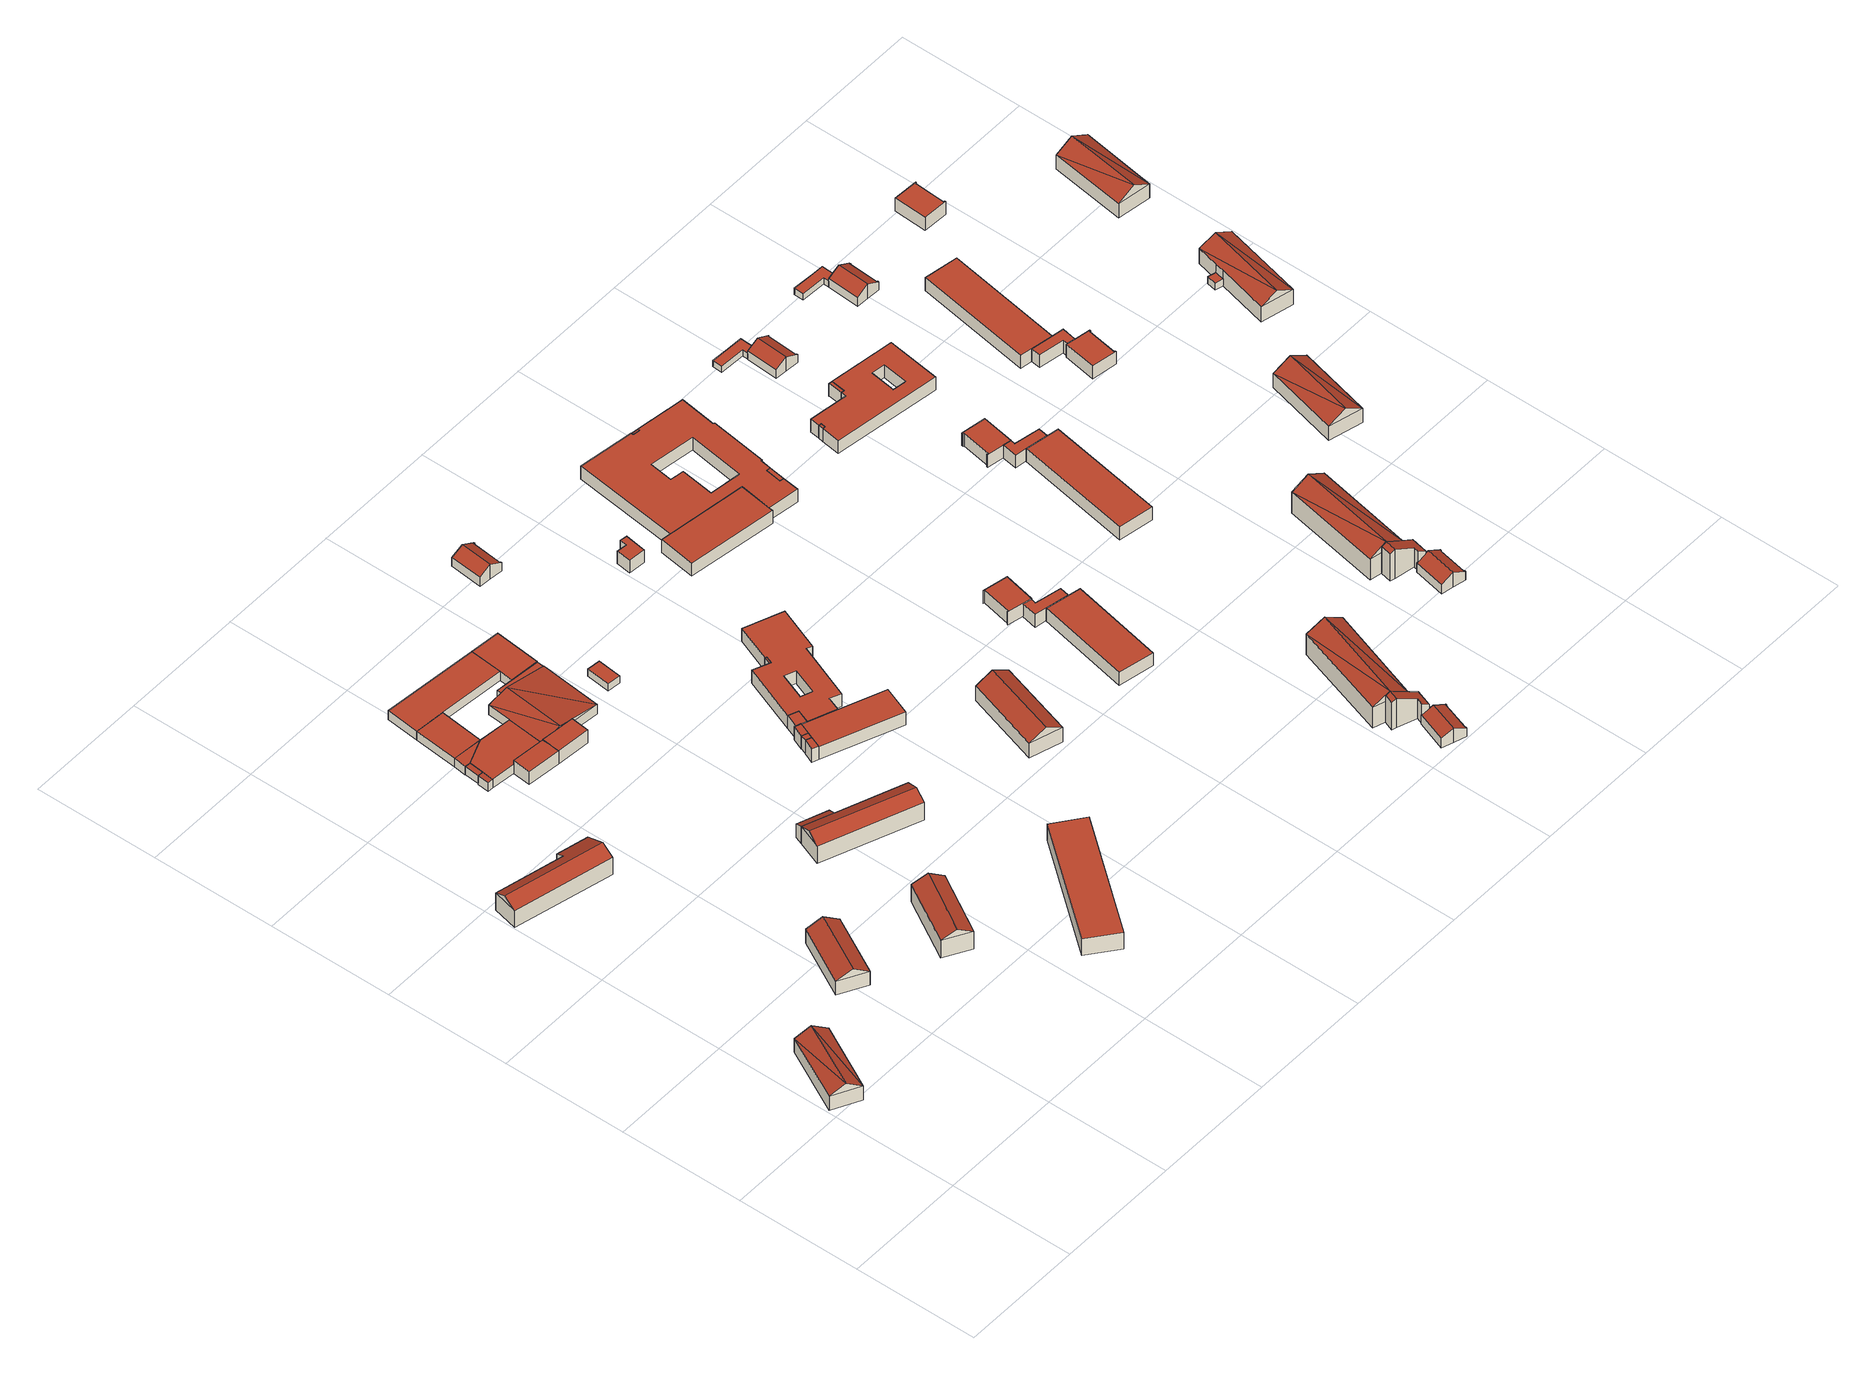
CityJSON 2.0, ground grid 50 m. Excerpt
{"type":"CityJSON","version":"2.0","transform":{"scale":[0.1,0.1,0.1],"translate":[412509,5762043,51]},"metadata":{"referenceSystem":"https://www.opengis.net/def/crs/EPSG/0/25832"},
"CityObjects":{
"building1":{"type":"Building","attributes":{"Gemeindeschluessel":"05515000","Geometrietyp2DReferenz":"3000","function":"31001_3073","roofType":"3100","measuredHeight":10.12},"geometry":[{"type":"Solid","lod":"2","boundaries":[[[[0,1,2,3]],[[4,5,1,0]],[[6,7,5,4]],[[3,2,7,6]],[[0,8,4]],[[6,9,3]],[[9,8,0]],[[0,3,9]],[[6,4,8]],[[8,9,6]],[[1,5,7,2]]]],"semantics":{"surfaces":[{"type":"WallSurface"},{"type":"RoofSurface"},{"type":"GroundSurface"}],"values":[[0,0,0,0,0,0,1,1,1,1,2]]}}]},
"building2":{"type":"Building","attributes":{"Gemeindeschluessel":"05515000","Geometrietyp2DReferenz":"3000","function":"31001_3073","roofType":"5000","measuredHeight":10.54},"geometry":[{"type":"Solid","lod":"2","boundaries":[[[[10,11,12,13]],[[14,15,11,10]],[[16,17,15,14]],[[18,19,17,16]],[[20,21,19,18]],[[13,12,21,20]],[[22,23,10,13]],[[20,18,16,14,23,22]],[[10,23,14]],[[20,22,13]],[[11,15,17,19,21,12]]]],"semantics":{"surfaces":[{"type":"WallSurface"},{"type":"RoofSurface"},{"type":"GroundSurface"}],"values":[[0,0,0,0,0,0,1,1,0,0,2]]}}]},
"building3":{"type":"Building","attributes":{"Gemeindeschluessel":"05515000","Geometrietyp2DReferenz":"3000","function":"31001_3073","roofType":"3100","measuredHeight":10.02},"geometry":[{"type":"Solid","lod":"2","boundaries":[[[[24,25,26,27]],[[28,29,25,24]],[[30,31,29,28]],[[27,26,31,30]],[[24,32,28]],[[30,33,27]],[[27,33,32,24]],[[28,32,33,30]],[[25,29,31,26]]]],"semantics":{"surfaces":[{"type":"WallSurface"},{"type":"RoofSurface"},{"type":"GroundSurface"}],"values":[[0,0,0,0,0,0,1,1,2]]}}]},
"building4":{"type":"Building","attributes":{"Gemeindeschluessel":"05515000","Geometrietyp2DReferenz":"3000","function":"31001_3073","roofType":"3100","measuredHeight":11.27},"geometry":[{"type":"Solid","lod":"2","boundaries":[[[[34,35,36,37]],[[38,39,35,34]],[[40,41,39,38]],[[37,36,41,40]],[[34,42,38]],[[40,43,37]],[[37,43,42,34]],[[38,42,43,40]],[[35,39,41,36]]]],"semantics":{"surfaces":[{"type":"WallSurface"},{"type":"RoofSurface"},{"type":"GroundSurface"}],"values":[[0,0,0,0,0,0,1,1,2]]}}]},
"building5":{"type":"Building","attributes":{"Gemeindeschluessel":"05515000","Geometrietyp2DReferenz":"3000","function":"51009_1610","roofType":"2100","measuredHeight":3.78},"geometry":[{"type":"Solid","lod":"2","boundaries":[[[[44,45,46,47]],[[48,49,45,44]],[[50,51,49,48]],[[47,46,51,50]],[[48,44,47,50]],[[45,49,51,46]]]],"semantics":{"surfaces":[{"type":"WallSurface"},{"type":"RoofSurface"},{"type":"GroundSurface"}],"values":[[0,0,0,0,1,2]]}}]},
"building6":{"type":"Building","attributes":{"Gemeindeschluessel":"05515000","Geometrietyp2DReferenz":"3000","function":"31001_3073"},"children":["building6-1","building6-2"]},
"building6-1":{"type":"BuildingPart","attributes":{"roofType":"3100","measuredHeight":10.62},"parents":["building6"],"geometry":[{"type":"Solid","lod":"2","boundaries":[[[[52,53,54,55]],[[56,57,58,59]],[[60,61,57,56]],[[55,54,61,60]],[[62,63,55,60]],[[52,63,62,56,59]],[[62,60,56]],[[63,52,55]],[[53,58,57,61,54]],[[53,52,59,58]]]],"semantics":{"surfaces":[{"type":"WallSurface"},{"type":"RoofSurface"},{"type":"GroundSurface"},{"type":"ClosureSurface"}],"values":[[0,0,0,0,1,1,0,0,2,3]]}}]},
"building6-2":{"type":"BuildingPart","attributes":{"roofType":"2100","measuredHeight":8.08},"parents":["building6"],"geometry":[{"type":"Solid","lod":"2","boundaries":[[[[59,58,64,65]],[[66,67,53,52]],[[65,64,67,66]],[[52,59,65,66]],[[58,53,67,64]],[[53,58,59,52]]]],"semantics":{"surfaces":[{"type":"WallSurface"},{"type":"RoofSurface"},{"type":"GroundSurface"},{"type":"ClosureSurface"}],"values":[[0,0,0,1,2,3]]}}]},
"building7":{"type":"Building","attributes":{"Gemeindeschluessel":"05515000","Geometrietyp2DReferenz":"3000","function":"31001_3073"},"children":["building7-1","building7-2","building7-3","building7-4","building7-5","building7-6","building7-7","building7-8","building7-9","building7-10"]},
"building7-1":{"type":"BuildingPart","attributes":{"roofType":"1000","measuredHeight":4.19},"parents":["building7"],"geometry":[{"type":"Solid","lod":"2","boundaries":[[[[68,69,70,71]],[[72,73,74,75]],[[76,77,73,72]],[[72,75,68,71,76]],[[69,74,73,77,70]],[[74,69,68,75]],[[77,76,71,70]]]],"semantics":{"surfaces":[{"type":"WallSurface"},{"type":"RoofSurface"},{"type":"GroundSurface"},{"type":"ClosureSurface"}],"values":[[0,0,0,1,2,3,3]]}}]},
"building7-2":{"type":"BuildingPart","attributes":{"roofType":"1000","measuredHeight":4.2},"parents":["building7"],"geometry":[{"type":"Solid","lod":"2","boundaries":[[[[71,70,78,79,80]],[[81,82,77,76]],[[83,84,85,82,81]],[[81,76,71,80,83]],[[70,77,82,85,78]],[[77,70,71,76]],[[84,83,80,79]],[[78,85,84,79]]]],"semantics":{"surfaces":[{"type":"WallSurface"},{"type":"RoofSurface"},{"type":"GroundSurface"},{"type":"ClosureSurface"}],"values":[[0,0,0,1,2,3,0,3]]}}]},
"building7-3":{"type":"BuildingPart","attributes":{"roofType":"1000","measuredHeight":4.05},"parents":["building7"],"geometry":[{"type":"Solid","lod":"2","boundaries":[[[[86,87,88,89]],[[79,78,87,86]],[[90,91,85,84]],[[84,79,86,89,90]],[[87,78,85,91,88]],[[78,79,84,85]],[[91,90,89,88]]]],"semantics":{"surfaces":[{"type":"WallSurface"},{"type":"RoofSurface"},{"type":"GroundSurface"},{"type":"ClosureSurface"}],"values":[[0,0,0,1,2,3,3]]}}]},
"building7-4":{"type":"BuildingPart","attributes":{"roofType":"2100","measuredHeight":4.12},"parents":["building7"],"geometry":[{"type":"Solid","lod":"2","boundaries":[[[[92,93,94,95]],[[44,96,93,92]],[[97,98,96,44]],[[44,92,95,97]],[[93,96,98,94]],[[98,97,95,94]]]],"semantics":{"surfaces":[{"type":"WallSurface"},{"type":"RoofSurface"},{"type":"GroundSurface"},{"type":"ClosureSurface"}],"values":[[0,0,0,1,2,3]]}}]},
"building7-5":{"type":"BuildingPart","attributes":{"roofType":"1000","measuredHeight":4.13},"parents":["building7"],"geometry":[{"type":"Solid","lod":"2","boundaries":[[[[50,99,98,97,47]],[[100,101,102,103]],[[104,95,94,105,106]],[[107,108,100,103,50,47,104,106]],[[98,99,102,101,109,110,105,94]],[[95,104,47,97]],[[98,94,95,97]],[[99,50,103,102]],[[109,108,107,110]],[[101,100,108,109]],[[110,107,106,105]]]],"semantics":{"surfaces":[{"type":"WallSurface"},{"type":"RoofSurface"},{"type":"GroundSurface"},{"type":"ClosureSurface"}],"values":[[0,0,0,1,2,0,3,3,0,3,3]]}}]},
"building7-6":{"type":"BuildingPart","attributes":{"roofType":"1000","measuredHeight":4.19},"parents":["building7"],"geometry":[{"type":"Solid","lod":"2","boundaries":[[[[111,112,99,50]],[[113,114,112,111]],[[111,50,103,113]],[[99,112,114,102]],[[99,102,103,50]],[[102,114,113,103]]]],"semantics":{"surfaces":[{"type":"WallSurface"},{"type":"RoofSurface"},{"type":"GroundSurface"},{"type":"ClosureSurface"}],"values":[[0,0,1,2,3,3]]}}]},
"building7-7":{"type":"BuildingPart","attributes":{"roofType":"1000","measuredHeight":6.12},"parents":["building7"],"geometry":[{"type":"Solid","lod":"2","boundaries":[[[[115,116,117,118]],[[119,106,105,116,115]],[[119,115,118,120]],[[116,105,110,117]],[[106,119,120,107]],[[110,105,106,107]],[[110,107,120,118,117]]]],"semantics":{"surfaces":[{"type":"WallSurface"},{"type":"RoofSurface"},{"type":"GroundSurface"},{"type":"ClosureSurface"}],"values":[[0,0,1,2,0,3,3]]}}]},
"building7-8":{"type":"BuildingPart","attributes":{"roofType":"1000","measuredHeight":6.12},"parents":["building7"],"geometry":[{"type":"Solid","lod":"2","boundaries":[[[[118,117,121,122]],[[122,121,123,124,125,126]],[[127,128,129,118,122,126]],[[117,110,109,123,121]],[[110,120,118,129,130,109]],[[117,118,120,110]],[[127,126,125]],[[130,129,128]],[[123,109,130,124]],[[124,130,128,127,125]]]],"semantics":{"surfaces":[{"type":"WallSurface"},{"type":"RoofSurface"},{"type":"GroundSurface"},{"type":"ClosureSurface"}],"values":[[0,0,1,2,0,3,0,0,3,3]]}}]},
"building7-9":{"type":"BuildingPart","attributes":{"roofType":"1000","measuredHeight":4.17},"parents":["building7"],"geometry":[{"type":"Solid","lod":"2","boundaries":[[[[103,102,69,68]],[[75,74,114,113]],[[113,103,68,75]],[[102,114,74,69]],[[102,103,113,114]],[[74,75,68,69]]]],"semantics":{"surfaces":[{"type":"WallSurface"},{"type":"RoofSurface"},{"type":"GroundSurface"},{"type":"ClosureSurface"}],"values":[[0,0,1,2,3,3]]}}]},
"building7-10":{"type":"BuildingPart","attributes":{"roofType":"3100","measuredHeight":6.72},"parents":["building7"],"geometry":[{"type":"Solid","lod":"2","boundaries":[[[[131,132,101,100,133]],[[134,89,88,132,131]],[[135,136,91,90,137]],[[124,123,136,135]],[[138,139,140,131]],[[131,133,130,128,138]],[[135,137,139]],[[139,138,127,125,135]],[[125,124,135]],[[140,139,137,134]],[[140,134,131]],[[132,88,91,136,123,109,101]],[[89,134,137,90]],[[91,88,89,90]],[[123,124,130,108,109]],[[108,130,133,100]],[[109,108,100,101]],[[138,128,127]],[[125,127,128,130,124]]]],"semantics":{"surfaces":[{"type":"WallSurface"},{"type":"RoofSurface"},{"type":"GroundSurface"},{"type":"ClosureSurface"}],"values":[[0,0,0,0,1,1,1,1,0,0,0,2,0,3,3,0,3,0,3]]}}]},
"building8":{"type":"Building","attributes":{"Gemeindeschluessel":"05515000","Geometrietyp2DReferenz":"3000","function":"31001_3073","roofType":"1000","measuredHeight":7.65},"geometry":[{"type":"Solid","lod":"2","boundaries":[[[[141,142,143,144]],[[145,146,142,141]],[[147,148,146,145]],[[144,143,148,147]],[[145,141,144,147]],[[142,146,148,143]]]],"semantics":{"surfaces":[{"type":"WallSurface"},{"type":"RoofSurface"},{"type":"GroundSurface"}],"values":[[0,0,0,0,1,2]]}}]},
"building9":{"type":"Building","attributes":{"Gemeindeschluessel":"05515000","Geometrietyp2DReferenz":"3000","function":"51009_1610","roofType":"1000","measuredHeight":6},"geometry":[{"type":"Solid","lod":"2","boundaries":[[[[149,150,151,152]],[[153,154,150,149]],[[155,156,154,153]],[[152,151,156,155]],[[153,149,152,155]],[[150,154,156,151]]]],"semantics":{"surfaces":[{"type":"WallSurface"},{"type":"RoofSurface"},{"type":"GroundSurface"}],"values":[[0,0,0,0,1,2]]}}]},
"building10":{"type":"Building","attributes":{"Gemeindeschluessel":"05515000","Geometrietyp2DReferenz":"3000","function":"31001_3073","roofType":"1000","measuredHeight":3.36},"geometry":[{"type":"Solid","lod":"2","boundaries":[[[[157,158,159,160]],[[161,162,158,157]],[[163,164,162,161]],[[160,159,164,163]],[[161,157,160,163]],[[158,162,164,159]]]],"semantics":{"surfaces":[{"type":"WallSurface"},{"type":"RoofSurface"},{"type":"GroundSurface"}],"values":[[0,0,0,0,1,2]]}}]},
"building11":{"type":"Building","attributes":{"Gemeindeschluessel":"05515000","Geometrietyp2DReferenz":"3000","function":"51009_1610","roofType":"1000","measuredHeight":6},"geometry":[{"type":"Solid","lod":"2","boundaries":[[[[165,166,167,168]],[[169,170,166,165]],[[171,172,170,169]],[[168,167,172,171]],[[169,165,168,171]],[[166,170,172,167]]]],"semantics":{"surfaces":[{"type":"WallSurface"},{"type":"RoofSurface"},{"type":"GroundSurface"}],"values":[[0,0,0,0,1,2]]}}]},
"building12":{"type":"Building","attributes":{"Gemeindeschluessel":"05515000","Geometrietyp2DReferenz":"3000","function":"31001_3073"},"children":["building12-1","building12-2","building12-3"]},
"building12-1":{"type":"BuildingPart","attributes":{"roofType":"2100","measuredHeight":6.21},"parents":["building12"],"geometry":[{"type":"Solid","lod":"2","boundaries":[[[[173,174,175,176]],[[177,178,174,173]],[[179,180,181,178,177]],[[176,175,182,183,153]],[[179,177,173,176,153]],[[174,178,181,182,175]],[[180,179,153,183]],[[182,181,180,183]]]],"semantics":{"surfaces":[{"type":"WallSurface"},{"type":"RoofSurface"},{"type":"GroundSurface"},{"type":"ClosureSurface"}],"values":[[0,0,0,0,1,2,0,3]]}}]},
"building12-2":{"type":"BuildingPart","attributes":{"roofType":"1000","measuredHeight":6.2},"parents":["building12"],"geometry":[{"type":"Solid","lod":"2","boundaries":[[[[184,185,186,187,188]],[[152,189,185,184]],[[155,190,191,189,152]],[[152,184,188,155]],[[185,189,191,186]],[[190,155,188,187]],[[186,191,190,187]]]],"semantics":{"surfaces":[{"type":"WallSurface"},{"type":"RoofSurface"},{"type":"GroundSurface"},{"type":"ClosureSurface"}],"values":[[0,0,0,1,2,0,3]]}}]},
"building12-3":{"type":"BuildingPart","attributes":{"roofType":"1000","measuredHeight":6},"parents":["building12"],"geometry":[{"type":"Solid","lod":"2","boundaries":[[[[187,186,192,193]],[[183,182,191,190]],[[194,195,181,180]],[[196,197,195,194]],[[198,199,197,196]],[[193,192,199,198]],[[196,194,180,183,190,187,193,198]],[[186,191,182,181,195,197,199,192]],[[186,187,190,191]],[[182,183,180,181]]]],"semantics":{"surfaces":[{"type":"WallSurface"},{"type":"RoofSurface"},{"type":"GroundSurface"},{"type":"ClosureSurface"}],"values":[[0,0,0,0,0,0,1,2,3,3]]}}]},
"building13":{"type":"Building","attributes":{"Gemeindeschluessel":"05515000","Geometrietyp2DReferenz":"3000","function":"51009_1610","roofType":"1000","measuredHeight":6},"geometry":[{"type":"Solid","lod":"2","boundaries":[[[[200,201,202,203]],[[204,205,201,200]],[[206,207,205,204]],[[203,202,207,206]],[[204,200,203,206]],[[201,205,207,202]]]],"semantics":{"surfaces":[{"type":"WallSurface"},{"type":"RoofSurface"},{"type":"GroundSurface"}],"values":[[0,0,0,0,1,2]]}}]},
"building14":{"type":"Building","attributes":{"Gemeindeschluessel":"05515000","Geometrietyp2DReferenz":"3000","function":"31001_3073","roofType":"1000","measuredHeight":6},"geometry":[{"type":"Solid","lod":"2","boundaries":[[[[208,209,210,211]],[[212,213,209,208]],[[214,215,213,212]],[[200,201,215,214]],[[203,202,201,200]],[[206,207,202,203]],[[216,217,207,206]],[[218,219,217,216]],[[220,221,219,218]],[[222,223,221,220]],[[224,225,223,222]],[[226,227,225,224]],[[228,229,230,231]],[[232,233,229,228]],[[234,235,233,232]],[[231,230,235,234]],[[236,237,227,226]],[[211,210,237,236]],[[226,224,222,220,218,216,206,203,200,214,212,208,211,236],[234,232,228,231]],[[209,213,215,201,202,207,217,219,221,223,225,227,237,210],[229,233,235,230]]]],"semantics":{"surfaces":[{"type":"WallSurface"},{"type":"RoofSurface"},{"type":"GroundSurface"}],"values":[[0,0,0,0,0,0,0,0,0,0,0,0,0,0,0,0,0,0,1,2]]}}]},
"building15":{"type":"Building","attributes":{"Gemeindeschluessel":"05515000","Geometrietyp2DReferenz":"3000","function":"31001_3073","roofType":"3100","measuredHeight":6.68},"geometry":[{"type":"Solid","lod":"2","boundaries":[[[[238,239,240,241]],[[242,243,239,238]],[[244,245,243,242]],[[246,247,245,244]],[[248,249,247,246]],[[250,251,249,248]],[[252,253,251,250]],[[254,255,253,252]],[[256,257,255,254]],[[241,240,257,256]],[[250,248,246,252]],[[244,242,238,241,256,254,252,246]],[[239,243,245,247,249,251,253,255,257,240]]]],"semantics":{"surfaces":[{"type":"WallSurface"},{"type":"RoofSurface"},{"type":"GroundSurface"}],"values":[[0,0,0,0,0,0,0,0,0,0,1,1,2]]}}]},
"building16":{"type":"Building","attributes":{"Gemeindeschluessel":"05515000","Geometrietyp2DReferenz":"3000","function":"31001_3073","roofType":"3100","measuredHeight":10.68},"geometry":[{"type":"Solid","lod":"2","boundaries":[[[[258,259,260,261]],[[262,263,259,258]],[[264,265,263,262]],[[261,260,265,264]],[[258,266,262]],[[264,267,261]],[[261,267,266,258]],[[262,266,267,264]],[[259,263,265,260]]]],"semantics":{"surfaces":[{"type":"WallSurface"},{"type":"RoofSurface"},{"type":"GroundSurface"}],"values":[[0,0,0,0,0,0,1,1,2]]}}]},
"building17":{"type":"Building","attributes":{"Gemeindeschluessel":"05515000","Geometrietyp2DReferenz":"3000","function":"31001_3073","roofType":"1000","measuredHeight":6},"geometry":[{"type":"Solid","lod":"2","boundaries":[[[[268,269,270,271]],[[272,273,269,268]],[[274,275,273,272]],[[276,277,275,274]],[[278,279,277,276]],[[271,270,279,278]],[[276,274,272,268,271,278]],[[269,273,275,277,279,270]]]],"semantics":{"surfaces":[{"type":"WallSurface"},{"type":"RoofSurface"},{"type":"GroundSurface"}],"values":[[0,0,0,0,0,0,1,2]]}}]},
"building18":{"type":"Building","attributes":{"Gemeindeschluessel":"05515000","Geometrietyp2DReferenz":"3000","function":"31001_3073","roofType":"1000","measuredHeight":6},"geometry":[{"type":"Solid","lod":"2","boundaries":[[[[280,281,282,283]],[[284,285,281,280]],[[286,287,285,284]],[[288,289,287,286]],[[290,291,289,288]],[[283,282,291,290]],[[288,286,284,280,283,290]],[[281,285,287,289,291,282]]]],"semantics":{"surfaces":[{"type":"WallSurface"},{"type":"RoofSurface"},{"type":"GroundSurface"}],"values":[[0,0,0,0,0,0,1,2]]}}]},
"building19":{"type":"Building","attributes":{"Gemeindeschluessel":"05515000","Geometrietyp2DReferenz":"3000","function":"31001_3073","roofType":"1000","measuredHeight":6},"geometry":[{"type":"Solid","lod":"2","boundaries":[[[[292,293,294,295]],[[296,297,293,292]],[[298,299,297,296]],[[295,294,299,298]],[[296,292,295,298]],[[293,297,299,294]]]],"semantics":{"surfaces":[{"type":"WallSurface"},{"type":"RoofSurface"},{"type":"GroundSurface"}],"values":[[0,0,0,0,1,2]]}}]},
"building20":{"type":"Building","attributes":{"Gemeindeschluessel":"05515000","Geometrietyp2DReferenz":"3000","function":"31001_3073","roofType":"1000","measuredHeight":6},"geometry":[{"type":"Solid","lod":"2","boundaries":[[[[300,301,302,303]],[[304,305,301,300]],[[306,307,305,304]],[[308,309,307,306]],[[310,311,309,308]],[[312,313,311,310]],[[314,315,313,312]],[[303,302,315,314]],[[312,310,308,306,304,300,303,314]],[[301,305,307,309,311,313,315,302]]]],"semantics":{"surfaces":[{"type":"WallSurface"},{"type":"RoofSurface"},{"type":"GroundSurface"}],"values":[[0,0,0,0,0,0,0,0,1,2]]}}]},
"building21":{"type":"Building","attributes":{"Gemeindeschluessel":"05515000","Geometrietyp2DReferenz":"3000","function":"51009_1610","roofType":"3100","measuredHeight":13.77},"geometry":[{"type":"Solid","lod":"2","boundaries":[[[[316,317,318,319]],[[320,321,317,316]],[[322,323,321,320]],[[324,325,323,322]],[[326,327,325,324]],[[328,329,327,326]],[[330,331,329,328]],[[332,333,331,330]],[[319,318,333,332]],[[326,324,322,320,316,319,328]],[[332,330,328,319]],[[317,321,323,325,327,329,331,333,318]]]],"semantics":{"surfaces":[{"type":"WallSurface"},{"type":"RoofSurface"},{"type":"GroundSurface"}],"values":[[0,0,0,0,0,0,0,0,0,1,1,2]]}}]},
"building22":{"type":"Building","attributes":{"Gemeindeschluessel":"05515000","Geometrietyp2DReferenz":"3000","function":"51009_1610","roofType":"1000","measuredHeight":6},"geometry":[{"type":"Solid","lod":"2","boundaries":[[[[334,335,336,337]],[[338,339,335,334]],[[340,341,339,338]],[[342,343,341,340]],[[344,345,343,342]],[[346,347,345,344]],[[337,336,347,346]],[[344,342,340,338,334,337,346]],[[335,339,341,343,345,347,336]]]],"semantics":{"surfaces":[{"type":"WallSurface"},{"type":"RoofSurface"},{"type":"GroundSurface"}],"values":[[0,0,0,0,0,0,0,1,2]]}}]},
"building23":{"type":"Building","attributes":{"Gemeindeschluessel":"05515000","Geometrietyp2DReferenz":"3000","function":"31001_3073","roofType":"3100","measuredHeight":6.47},"geometry":[{"type":"Solid","lod":"2","boundaries":[[[[348,349,350,351]],[[352,353,349,348]],[[354,355,353,352]],[[356,357,355,354]],[[358,359,357,356]],[[360,361,359,358]],[[362,363,361,360]],[[364,365,363,362]],[[366,367,365,364]],[[351,350,367,366]],[[360,358,356,362]],[[354,352,348,351,366,364,362,356]],[[349,353,355,357,359,361,363,365,367,350]]]],"semantics":{"surfaces":[{"type":"WallSurface"},{"type":"RoofSurface"},{"type":"GroundSurface"}],"values":[[0,0,0,0,0,0,0,0,0,0,1,1,2]]}}]},
"building24":{"type":"Building","attributes":{"Gemeindeschluessel":"05515000","Geometrietyp2DReferenz":"3000","function":"31001_3073","roofType":"1000","measuredHeight":6},"geometry":[{"type":"Solid","lod":"2","boundaries":[[[[368,369,370,371]],[[372,373,369,368]],[[374,375,373,372]],[[376,377,375,374]],[[378,379,377,376]],[[380,381,379,378]],[[382,383,381,380]],[[384,385,383,382]],[[386,387,385,384]],[[388,389,387,386]],[[390,391,389,388]],[[392,393,391,390]],[[394,395,393,392]],[[396,397,395,394]],[[398,399,397,396]],[[400,401,399,398]],[[402,403,401,400]],[[404,405,406,407]],[[408,409,405,404]],[[410,411,409,408]],[[412,413,411,410]],[[414,415,413,412]],[[407,406,415,414]],[[371,370,403,402]],[[400,398,396,394,392,390,388,386,384,382,380,378,376,374,372,368,371,402],[414,412,410,408,404,407]],[[369,373,375,377,379,381,383,385,387,389,391,393,395,397,399,401,403,370],[405,409,411,413,415,406]]]],"semantics":{"surfaces":[{"type":"WallSurface"},{"type":"RoofSurface"},{"type":"GroundSurface"}],"values":[[0,0,0,0,0,0,0,0,0,0,0,0,0,0,0,0,0,0,0,0,0,0,0,0,1,2]]}}]},
"building25":{"type":"Building","attributes":{"Gemeindeschluessel":"05515000","Geometrietyp2DReferenz":"3000","function":"31001_3073","roofType":"3100","measuredHeight":13.68},"geometry":[{"type":"Solid","lod":"2","boundaries":[[[[316,416,417,418]],[[419,420,416,316]],[[421,422,420,419]],[[418,417,422,421]],[[316,319,419]],[[421,423,418]],[[316,418,423]],[[423,319,316]],[[319,423,421]],[[421,419,319]],[[416,420,422,417]]]],"semantics":{"surfaces":[{"type":"WallSurface"},{"type":"RoofSurface"},{"type":"GroundSurface"}],"values":[[0,0,0,0,0,0,1,1,1,1,2]]}}]},
"building26":{"type":"Building","attributes":{"Gemeindeschluessel":"05515000","Geometrietyp2DReferenz":"3000","function":"51009_1610","roofType":"1000","measuredHeight":6},"geometry":[{"type":"Solid","lod":"2","boundaries":[[[[392,393,395,394]],[[390,391,393,392]],[[396,397,391,390]],[[394,395,397,396]],[[390,392,394,396]],[[393,391,397,395]]]],"semantics":{"surfaces":[{"type":"WallSurface"},{"type":"RoofSurface"},{"type":"GroundSurface"}],"values":[[0,0,0,0,1,2]]}}]},
"building27":{"type":"Building","attributes":{"Gemeindeschluessel":"05515000","Geometrietyp2DReferenz":"3000","function":"51009_1610","roofType":"2100","measuredHeight":6},"geometry":[{"type":"Solid","lod":"2","boundaries":[[[[424,375,377,376]],[[425,373,375,424]],[[378,379,373,425]],[[376,377,379,378]],[[425,424,376,378]],[[375,373,379,377]]]],"semantics":{"surfaces":[{"type":"WallSurface"},{"type":"RoofSurface"},{"type":"GroundSurface"}],"values":[[0,0,0,0,1,2]]}}]},
"building28":{"type":"Building","attributes":{"Gemeindeschluessel":"05515000","Geometrietyp2DReferenz":"3000","function":"51009_1610","roofType":"1000","measuredHeight":6},"geometry":[{"type":"Solid","lod":"2","boundaries":[[[[426,427,428,429]],[[430,431,427,426]],[[432,433,431,430]],[[429,428,433,432]],[[430,426,429,432]],[[427,431,433,428]]]],"semantics":{"surfaces":[{"type":"WallSurface"},{"type":"RoofSurface"},{"type":"GroundSurface"}],"values":[[0,0,0,0,1,2]]}}]},
"building29":{"type":"Building","attributes":{"Gemeindeschluessel":"05515000","Geometrietyp2DReferenz":"3000","function":"31001_3073","roofType":"1000","measuredHeight":6},"geometry":[{"type":"Solid","lod":"2","boundaries":[[[[434,435,436,437]],[[438,439,435,434]],[[440,441,439,438]],[[437,436,441,440]],[[438,434,437,440]],[[435,439,441,436]]]],"semantics":{"surfaces":[{"type":"WallSurface"},{"type":"RoofSurface"},{"type":"GroundSurface"}],"values":[[0,0,0,0,1,2]]}}]},
"building30":{"type":"Building","attributes":{"Gemeindeschluessel":"05515000","Geometrietyp2DReferenz":"3000","function":"31001_3073","roofType":"1000","measuredHeight":6},"geometry":[{"type":"Solid","lod":"2","boundaries":[[[[442,443,444,445]],[[446,447,443,442]],[[448,449,447,446]],[[450,451,449,448]],[[452,453,451,450]],[[454,455,453,452]],[[456,457,455,454]],[[445,444,457,456]],[[454,452,450,448,446,442,445,456]],[[443,447,449,451,453,455,457,444]]]],"semantics":{"surfaces":[{"type":"WallSurface"},{"type":"RoofSurface"},{"type":"GroundSurface"}],"values":[[0,0,0,0,0,0,0,0,1,2]]}}]},
"building31":{"type":"Building","attributes":{"Gemeindeschluessel":"05515000","Geometrietyp2DReferenz":"3000","function":"51009_1610","roofType":"3100","measuredHeight":13.7},"geometry":[{"type":"Solid","lod":"2","boundaries":[[[[458,459,460,461]],[[462,463,459,458]],[[464,465,463,462]],[[466,467,465,464]],[[468,469,467,466]],[[470,471,469,468]],[[472,473,471,470]],[[474,475,473,472]],[[461,460,475,474]],[[468,466,464,462,458,461,470]],[[474,472,470,461]],[[459,463,465,467,469,471,473,475,460]]]],"semantics":{"surfaces":[{"type":"WallSurface"},{"type":"RoofSurface"},{"type":"GroundSurface"}],"values":[[0,0,0,0,0,0,0,0,0,1,1,2]]}}]},
"building32":{"type":"Building","attributes":{"Gemeindeschluessel":"05515000","Geometrietyp2DReferenz":"3000","function":"51009_1610","roofType":"1000","measuredHeight":6},"geometry":[{"type":"Solid","lod":"2","boundaries":[[[[476,477,478,479]],[[480,481,477,476]],[[482,483,481,480]],[[479,478,483,482]],[[480,476,479,482]],[[477,481,483,478]]]],"semantics":{"surfaces":[{"type":"WallSurface"},{"type":"RoofSurface"},{"type":"GroundSurface"}],"values":[[0,0,0,0,1,2]]}}]},
"building33":{"type":"Building","attributes":{"Gemeindeschluessel":"05515000","Geometrietyp2DReferenz":"3000","function":"31001_3073","roofType":"1000","measuredHeight":6},"geometry":[{"type":"Solid","lod":"2","boundaries":[[[[484,485,486,487]],[[488,489,485,484]],[[490,491,489,488]],[[487,486,491,490]],[[492,493,494,495]],[[429,428,493,492]],[[432,433,428,429]],[[430,431,433,432]],[[426,427,431,430]],[[496,497,427,426]],[[498,499,497,496]],[[500,501,499,498]],[[502,503,501,500]],[[504,505,503,502]],[[506,507,505,504]],[[508,509,507,506]],[[510,511,509,508]],[[495,494,511,510]],[[508,506,504,502,500,498,496,426,430,432,429,492,495,510],[490,488,484,487]],[[493,428,433,431,427,497,499,501,503,505,507,509,511,494],[485,489,491,486]]]],"semantics":{"surfaces":[{"type":"WallSurface"},{"type":"RoofSurface"},{"type":"GroundSurface"}],"values":[[0,0,0,0,0,0,0,0,0,0,0,0,0,0,0,0,0,0,1,2]]}}]},
"building34":{"type":"Building","attributes":{"Gemeindeschluessel":"05515000","Geometrietyp2DReferenz":"3000","function":"51009_1610","roofType":"1000","measuredHeight":6},"geometry":[{"type":"Solid","lod":"2","boundaries":[[[[512,513,514,515]],[[516,517,513,512]],[[518,519,517,516]],[[520,521,519,518]],[[522,523,521,520]],[[524,525,523,522]],[[515,514,525,524]],[[522,520,518,516,512,515,524]],[[513,517,519,521,523,525,514]]]],"semantics":{"surfaces":[{"type":"WallSurface"},{"type":"RoofSurface"},{"type":"GroundSurface"}],"values":[[0,0,0,0,0,0,0,1,2]]}}]},
"building35":{"type":"Building","attributes":{"Gemeindeschluessel":"05515000","Geometrietyp2DReferenz":"3000","function":"31001_3073","roofType":"3100","measuredHeight":6.84},"geometry":[{"type":"Solid","lod":"2","boundaries":[[[[526,527,528,529]],[[530,531,527,526]],[[532,533,531,530]],[[534,535,533,532]],[[536,537,535,534]],[[538,539,537,536]],[[540,541,539,538]],[[542,543,541,540]],[[544,545,543,542]],[[529,528,545,544]],[[538,536,534,540]],[[532,530,526,529,544,542,540,534]],[[527,531,533,535,537,539,541,543,545,528]]]],"semantics":{"surfaces":[{"type":"WallSurface"},{"type":"RoofSurface"},{"type":"GroundSurface"}],"values":[[0,0,0,0,0,0,0,0,0,0,1,1,2]]}}]},
"building36":{"type":"Building","attributes":{"Gemeindeschluessel":"05515000","Geometrietyp2DReferenz":"3000","function":"51009_1610","roofType":"1000","measuredHeight":2.77},"geometry":[{"type":"Solid","lod":"2","boundaries":[[[[546,547,548,549]],[[550,551,547,546]],[[552,553,551,550]],[[554,555,553,552]],[[556,557,555,554]],[[558,559,557,556]],[[549,548,559,558]],[[556,554,552,550,546,549,558]],[[547,551,553,555,557,559,548]]]],"semantics":{"surfaces":[{"type":"WallSurface"},{"type":"RoofSurface"},{"type":"GroundSurface"}],"values":[[0,0,0,0,0,0,0,1,2]]}}]},
"building37":{"type":"Building","attributes":{"Gemeindeschluessel":"05515000","Geometrietyp2DReferenz":"3000","function":"31001_3073","roofType":"3100","measuredHeight":13.67},"geometry":[{"type":"Solid","lod":"2","boundaries":[[[[560,561,562,563]],[[564,565,561,560]],[[458,566,565,564]],[[563,562,566,458]],[[560,567,564]],[[458,568,563]],[[568,567,560]],[[560,563,568]],[[458,564,567]],[[567,568,458]],[[561,565,566,562]]]],"semantics":{"surfaces":[{"type":"WallSurface"},{"type":"RoofSurface"},{"type":"GroundSurface"}],"values":[[0,0,0,0,0,0,1,1,1,1,2]]}}]},
"building38":{"type":"Building","attributes":{"Gemeindeschluessel":"05515000","Geometrietyp2DReferenz":"3000","function":"31001_3073","roofType":"3100","measuredHeight":6.42},"geometry":[{"type":"Solid","lod":"2","boundaries":[[[[569,570,571,572]],[[573,574,570,569]],[[575,576,574,573]],[[577,578,576,575]],[[579,580,578,577]],[[581,582,580,579]],[[583,584,582,581]],[[585,586,584,583]],[[587,588,586,585]],[[572,571,588,587]],[[581,579,577,583]],[[575,573,569,572,587,585,583,577]],[[570,574,576,578,580,582,584,586,588,571]]]],"semantics":{"surfaces":[{"type":"WallSurface"},{"type":"RoofSurface"},{"type":"GroundSurface"}],"values":[[0,0,0,0,0,0,0,0,0,0,1,1,2]]}}]},
"building39":{"type":"Building","attributes":{"Gemeindeschluessel":"05515000","Geometrietyp2DReferenz":"3000","function":"51009_1610","roofType":"1000","measuredHeight":2.83},"geometry":[{"type":"Solid","lod":"2","boundaries":[[[[589,590,591,592]],[[593,594,590,589]],[[595,596,594,593]],[[597,598,596,595]],[[599,600,598,597]],[[601,602,600,599]],[[592,591,602,601]],[[599,597,595,593,589,592,601]],[[590,594,596,598,600,602,591]]]],"semantics":{"surfaces":[{"type":"WallSurface"},{"type":"RoofSurface"},{"type":"GroundSurface"}],"values":[[0,0,0,0,0,0,0,1,2]]}}]},
"building40":{"type":"Building","attributes":{"Gemeindeschluessel":"05515000","Geometrietyp2DReferenz":"3000","function":"51009_1610","roofType":"1000","measuredHeight":6},"geometry":[{"type":"Solid","lod":"2","boundaries":[[[[603,604,605,606]],[[607,608,604,603]],[[609,610,608,607]],[[611,612,610,609]],[[613,614,612,611]],[[615,616,614,613]],[[606,605,616,615]],[[613,611,609,607,603,606,615]],[[604,608,610,612,614,616,605]]]],"semantics":{"surfaces":[{"type":"WallSurface"},{"type":"RoofSurface"},{"type":"GroundSurface"}],"values":[[0,0,0,0,0,0,0,1,2]]}}]},
"building41":{"type":"Building","attributes":{"Gemeindeschluessel":"05515000","Geometrietyp2DReferenz":"3000","function":"31001_3073","roofType":"1000","measuredHeight":6},"geometry":[{"type":"Solid","lod":"2","boundaries":[[[[617,618,619,620]],[[621,622,618,617]],[[623,624,622,621]],[[625,626,624,623]],[[627,628,626,625]],[[629,630,628,627]],[[631,632,630,629]],[[620,619,632,631]],[[629,627,625,623,621,617,620,631]],[[618,622,624,626,628,630,632,619]]]],"semantics":{"surfaces":[{"type":"WallSurface"},{"type":"RoofSurface"},{"type":"GroundSurface"}],"values":[[0,0,0,0,0,0,0,0,1,2]]}}]},
"building42":{"type":"Building","attributes":{"Gemeindeschluessel":"05515000","Geometrietyp2DReferenz":"3000","function":"31001_3073","roofType":"3100","measuredHeight":6.65},"geometry":[{"type":"Solid","lod":"2","boundaries":[[[[633,634,635,636]],[[637,638,634,633]],[[639,640,638,637]],[[641,642,640,639]],[[643,644,642,641]],[[645,646,644,643]],[[647,648,646,645]],[[649,650,648,647]],[[651,652,650,649]],[[636,635,652,651]],[[645,643,641,647]],[[639,637,633,636,651,649,647,641]],[[634,638,640,642,644,646,648,650,652,635]]]],"semantics":{"surfaces":[{"type":"WallSurface"},{"type":"RoofSurface"},{"type":"GroundSurface"}],"values":[[0,0,0,0,0,0,0,0,0,0,1,1,2]]}}]},
"building43":{"type":"Building","attributes":{"Gemeindeschluessel":"05515000","Geometrietyp2DReferenz":"3000","function":"31001_3073","roofType":"1000","measuredHeight":6},"geometry":[{"type":"Solid","lod":"2","boundaries":[[[[653,654,655,656]],[[657,658,654,653]],[[659,660,658,657]],[[656,655,660,659]],[[657,653,656,659]],[[654,658,660,655]]]],"semantics":{"surfaces":[{"type":"WallSurface"},{"type":"RoofSurface"},{"type":"GroundSurface"}],"values":[[0,0,0,0,1,2]]}}]},
"building44":{"type":"Building","attributes":{"Gemeindeschluessel":"05515000","Geometrietyp2DReferenz":"3000","function":"31001_3073","roofType":"3100","measuredHeight":10.81},"geometry":[{"type":"Solid","lod":"2","boundaries":[[[[661,662,663,664]],[[665,666,662,661]],[[667,668,666,665]],[[664,663,668,667]],[[661,669,665]],[[667,670,664]],[[670,669,661]],[[661,664,670]],[[667,665,669]],[[669,670,667]],[[662,666,668,663]]]],"semantics":{"surfaces":[{"type":"WallSurface"},{"type":"RoofSurface"},{"type":"GroundSurface"}],"values":[[0,0,0,0,0,0,1,1,1,1,2]]}}]},
"building45":{"type":"Building","attributes":{"Gemeindeschluessel":"05515000","Geometrietyp2DReferenz":"3000","function":"31001_3073","roofType":"1000","measuredHeight":6},"geometry":[{"type":"Solid","lod":"2","boundaries":[[[[671,672,673,674]],[[675,676,672,671]],[[677,678,676,675]],[[679,680,678,677]],[[681,682,680,679]],[[683,684,682,681]],[[685,686,684,683]],[[674,673,686,685]],[[683,681,679,677,675,671,674,685]],[[672,676,678,680,682,684,686,673]]]],"semantics":{"surfaces":[{"type":"WallSurface"},{"type":"RoofSurface"},{"type":"GroundSurface"}],"values":[[0,0,0,0,0,0,0,0,1,2]]}}]},
"building46":{"type":"Building","attributes":{"Gemeindeschluessel":"05515000","Geometrietyp2DReferenz":"3000","function":"31001_3073"},"children":["building46-1","building46-2"]},
"building46-1":{"type":"BuildingPart","attributes":{"roofType":"3100","measuredHeight":10.69},"parents":["building46"],"geometry":[{"type":"Solid","lod":"2","boundaries":[[[[687,688,689,690]],[[691,692,693,688,687]],[[694,695,696,697,698]],[[699,700,695,694]],[[690,689,700,699]],[[690,699,701]],[[701,702,690]],[[702,701,694]],[[694,698,691,687,702]],[[701,699,694]],[[702,687,690]],[[688,693,696,695,700,689]],[[692,691,698,697]],[[696,693,692,697]]]],"semantics":{"surfaces":[{"type":"WallSurface"},{"type":"RoofSurface"},{"type":"GroundSurface"},{"type":"ClosureSurface"}],"values":[[0,0,0,0,0,1,1,1,1,0,0,2,0,3]]}}]},
"building46-2":{"type":"BuildingPart","attributes":{"roofType":"1000","measuredHeight":3.2},"parents":["building46"],"geometry":[{"type":"Solid","lod":"2","boundaries":[[[[703,704,693,692]],[[705,706,704,703]],[[697,696,706,705]],[[705,703,692,697]],[[704,706,696,693]],[[696,697,692,693]]]],"semantics":{"surfaces":[{"type":"WallSurface"},{"type":"RoofSurface"},{"type":"GroundSurface"},{"type":"ClosureSurface"}],"values":[[0,0,0,1,2,3]]}}]},
"building47":{"type":"Building","attributes":{"Gemeindeschluessel":"05515000","Geometrietyp2DReferenz":"3000","function":"31001_3073","roofType":"3100","measuredHeight":10.71},"geometry":[{"type":"Solid","lod":"2","boundaries":[[[[707,708,709,710]],[[711,712,708,707]],[[713,714,712,711]],[[710,709,714,713]],[[707,715,711]],[[713,716,710]],[[716,715,707]],[[707,710,716]],[[713,711,715]],[[715,716,713]],[[708,712,714,709]]]],"semantics":{"surfaces":[{"type":"WallSurface"},{"type":"RoofSurface"},{"type":"GroundSurface"}],"values":[[0,0,0,0,0,0,1,1,1,1,2]]}}]}
},
"vertices":[
[140,792,77],[140,792,12],[5,533,12],[5,533,77],[249,735,77],[249,735,12],[114,476,77],[114,476,12],[195,764,113],[60,504,113],
[0,1872,90],[0,1872,11],[396,1779,11],[396,1779,90],[23,1972,92],[23,1972,11],[296,1908,92],[296,1908,11],[303,1941,75],[303,1941,11],[429,1911,75],[429,1911,11],[409,1831,116],[12,1925,116],
[556,1084,76],[556,1084,11],[432,854,11],[432,854,76],[663,1027,76],[663,1027,11],[539,796,76],[539,796,11],[609,1056,111],[486,825,111],
[930,941,85],[930,941,4],[790,701,4],[790,701,85],[1032,881,85],[1032,881,4],[892,642,85],[892,642,4],[981,911,117],[841,672,117],
[438,2388,48],[438,2388,12],[460,2386,12],[460,2386,50],[444,2447,48],[444,2447,12],[466,2445,50],[466,2445,12],
[903,1389,89],[903,1389,8],[865,1290,8],[865,1290,89],[1284,1245,89],[1284,1245,8],[1021,1344,8],[1021,1344,89],[1246,1145,89],[1246,1145,8],[1265,1195,114],[884,1340,114],
[1033,1375,8],[1033,1375,73],[914,1420,73],[914,1420,8],
[589,2663,50],[589,2663,8],[856,2637,8],[856,2637,50],[481,2807,50],[481,2807,8],[467,2674,8],[467,2674,50],[867,2767,50],[867,2767,8],
[851,2582,8],[851,2582,49],[851,2582,50],[988,2755,50],[988,2755,8],[969,2570,50],[969,2570,49],[969,2570,8],
[783,2590,49],[783,2590,8],[779,2559,8],[779,2559,49],[966,2540,49],[966,2540,8],
[434,2341,48],[434,2341,8],[455,2339,8],[455,2339,49],[438,2388,8],[460,2386,49],[460,2386,8],
[466,2445,8],[702,2472,50],[702,2472,8],[570,2486,8],[570,2486,50],[455,2339,50],[552,2329,8],[552,2329,50],[687,2315,50],[687,2316,50],[687,2316,8],[687,2315,8],
[444,2447,50],[444,2447,8],[450,2498,50],[450,2498,8],
[544,2256,69],[544,2256,8],[679,2242,8],[679,2242,69],[552,2329,69],[687,2315,69],
[816,2229,8],[816,2229,69],[824,2302,8],[824,2302,52],[824,2302,68],[824,2302,69],[813,2303,69],[748,2310,69],[687,2316,69],[687,2316,52],
[711,2566,52],[711,2566,8],[702,2472,52],[779,2559,52],[940,2290,52],[940,2290,8],[966,2540,52],[769,2308,75],[794,2558,75],[779,2559,71],
[1434,774,81],[1434,774,4],[1094,348,4],[1094,348,81],[1547,688,81],[1547,688,4],[1206,259,81],[1206,259,4],
[1243,1667,69],[1243,1667,9],[1235,1645,9],[1235,1645,69],[1267,1658,69],[1267,1658,9],[1258,1636,69],[1258,1636,9],
[1044,2330,42],[1044,2330,9],[1097,2324,9],[1097,2324,42],[1055,2425,42],[1055,2425,9],[1107,2419,42],[1107,2419,9],
[1266,1711,69],[1266,1711,9],[1306,1695,9],[1306,1695,69],[1286,1762,69],[1286,1762,9],[1326,1746,69],[1326,1746,9],
[1261,1713,68],[1261,1713,7],[1243,1667,7],[1243,1667,68],[1266,1711,68],[1266,1711,7],[1285,1704,69],[1285,1704,67],[1285,1704,7],[1267,1658,7],[1267,1658,67],
[1217,1601,69],[1217,1601,7],[1241,1592,7],[1241,1592,67],[1241,1592,69],[1235,1645,7],[1258,1636,67],[1258,1636,7],
[1548,1471,7],[1548,1471,67],[1306,1695,67],[1306,1695,7],[1415,1653,67],[1415,1653,7],[1592,1584,67],[1592,1584,7],
[1442,1960,68],[1442,1960,8],[1453,1988,8],[1453,1988,68],[1435,1963,68],[1435,1963,8],[1446,1991,68],[1446,1991,8],
[1326,1746,68],[1326,1746,8],[1306,1695,8],[1306,1695,68],[1286,1762,68],[1286,1762,8],[1374,1987,68],[1374,1987,8],[1503,2135,68],[1503,2135,8],[1655,2076,68],[1655,2076,8],[1587,1902,68],[1587,1902,8],[1565,1911,68],[1565,1911,8],[1478,1688,68],[1478,1688,8],[1435,1705,68],[1435,1705,8],[1465,1871,68],[1465,1871,8],[1426,1769,8],[1426,1769,68],[1420,1889,68],[1420,1889,8],[1381,1786,68],[1381,1786,8],[1415,1653,68],[1415,1653,8],
[1244,2956,52],[1244,2956,11],[1256,3078,11],[1256,3078,52],[1249,2956,50],[1249,2956,11],[1249,2952,50],[1249,2952,11],[1196,2958,78],[1196,2958,11],[1148,2962,52],[1148,2962,11],[1161,3093,52],[1161,3093,11],[1209,3088,78],[1209,3088,11],[1262,3083,50],[1262,3083,11],[1261,3078,50],[1261,3078,11],
[1781,1365,75],[1781,1365,6],[1689,1059,6],[1689,1059,75],[1908,1327,75],[1908,1327,6],[1816,1021,75],[1816,1021,6],[1845,1346,113],[1752,1040,113],
[1518,2679,69],[1518,2679,9],[1510,2621,9],[1510,2621,69],[1558,2674,69],[1558,2674,9],[1562,2703,69],[1562,2703,9],[1590,2699,69],[1590,2699,9],[1578,2613,69],[1578,2613,9],
[1650,2599,70],[1650,2599,10],[1629,2452,10],[1629,2452,70],[1688,2594,70],[1688,2594,10],[2008,2549,70],[2008,2549,10],[1989,2417,70],[1989,2417,10],[1987,2401,70],[1987,2401,10],
[2138,1044,65],[2138,1044,5],[2279,1015,5],[2279,1015,65],[2215,1419,65],[2215,1419,5],[2356,1390,65],[2356,1390,5],
[2144,1631,67],[2144,1631,7],[2143,1629,7],[2143,1629,67],[2244,1610,67],[2244,1610,7],[2217,1483,67],[2217,1483,7],[2119,1504,67],[2119,1504,7],[2120,1508,67],[2120,1508,7],[2123,1507,67],[2123,1507,7],[2148,1628,67],[2148,1628,7],
[2641,224,109],[2641,224,11],[2576,246,11],[2576,246,149],[2680,212,86],[2680,212,11],[2658,147,86],[2658,147,11],[2631,156,103],[2631,156,11],[2640,182,103],[2640,182,11],[2563,208,149],[2563,208,11],[2545,214,138],[2545,214,11],[2558,251,138],[2558,251,11],
[2181,1491,66],[2181,1491,6],[2168,1428,6],[2168,1428,66],[2216,1484,66],[2216,1484,6],[2211,1462,66],[2211,1462,6],[2315,1440,66],[2315,1440,6],[2307,1400,66],[2307,1400,6],[2215,1419,66],[2215,1419,6],
[2677,9,52],[2677,9,9],[2716,123,9],[2716,123,52],[2680,8,51],[2680,8,9],[2679,4,51],[2679,4,9],[2631,20,74],[2631,20,9],[2586,36,52],[2586,36,9],[2628,157,52],[2628,157,9],[2672,142,74],[2672,142,9],[2720,126,51],[2720,126,9],[2719,122,51],[2719,122,9],
[1743,3020,71],[1743,3020,11],[1688,2594,11],[1688,2594,71],[1967,2988,71],[1967,2988,11],[1965,2979,71],[1965,2979,11],[1994,2975,71],[1994,2975,11],[1996,2984,71],[1996,2984,11],[2194,2956,71],[2194,2956,11],[2172,2807,71],[2172,2807,11],[2178,2806,71],[2178,2806,11],[2145,2575,71],[2145,2575,11],[2140,2576,71],[2140,2576,11],[2134,2532,71],[2134,2532,11],[2117,2534,71],[2117,2534,11],[2108,2469,71],[2108,2469,11],[2124,2467,71],[2124,2467,11],[2115,2399,71],[2115,2399,11],[1989,2417,71],[1989,2417,11],[2008,2549,71],[2008,2549,11],[2080,2819,71],[2080,2819,11],[2047,2592,11],[2047,2592,71],[1897,2846,71],[1897,2846,11],[1884,2752,71],[1884,2752,11],[1939,2744,71],[1939,2744,11],[1920,2609,71],[1920,2609,11],
[2641,224,12],[2770,609,12],[2770,609,109],[2510,267,109],[2510,267,12],[2635,653,109],[2635,653,12],[2703,631,149],
[1965,2979,69],[1967,2988,69],
[2386,2532,72],[2386,2532,12],[2383,2513,12],[2383,2513,72],[2398,2530,72],[2398,2530,12],[2395,2511,72],[2395,2511,12],
[2744,1938,65],[2744,1938,5],[2659,1469,5],[2659,1469,65],[2880,1914,65],[2880,1914,5],[2799,1445,65],[2799,1445,5],
[2665,2149,65],[2665,2149,5],[2664,2143,5],[2664,2143,65],[2764,2132,65],[2764,2132,5],[2741,2001,65],[2741,2001,5],[2641,2018,65],[2641,2018,5],[2642,2023,65],[2642,2023,5],[2647,2022,65],[2647,2022,5],[2668,2142,65],[2668,2142,5],
[3170,682,109],[3170,682,11],[3102,695,11],[3102,695,148],[3214,674,84],[3214,674,11],[3201,607,84],[3201,607,11],[3170,613,102],[3170,613,11],[3174,634,102],[3174,634,11],[3093,650,148],[3093,650,11],[3074,654,137],[3074,654,11],[3083,699,137],[3083,699,11],
[2557,2628,73],[2557,2628,13],[2551,2571,13],[2551,2571,73],[2571,2626,73],[2571,2626,13],[2563,2569,73],[2563,2569,13],
[2740,2542,72],[2740,2542,12],[2725,2439,12],[2725,2439,72],[2685,2549,72],[2685,2549,12],[2671,2447,72],[2671,2447,12],[2372,2437,72],[2372,2437,12],[2804,2375,12],[2804,2375,72],[2392,2571,72],[2392,2571,12],[2548,2549,72],[2548,2549,12],[2551,2571,72],[2551,2571,12],[2563,2569,72],[2563,2569,12],[2571,2626,72],[2571,2626,12],[2557,2628,72],[2557,2628,12],[2557,2630,72],[2557,2630,12],[2835,2591,72],[2835,2591,12],
[2707,2007,66],[2707,2007,6],[2696,1945,6],[2696,1945,66],[2740,2001,66],[2740,2001,6],[2737,1982,66],[2737,1982,6],[2840,1963,66],[2840,1963,6],[2833,1922,66],[2833,1922,6],[2744,1938,66],[2744,1938,6],
[3234,472,51],[3234,472,10],[3257,590,10],[3257,590,51],[3237,471,50],[3237,471,10],[3236,466,50],[3236,466,10],[3185,476,79],[3185,476,10],[3137,486,51],[3137,486,10],[3163,614,51],[3163,614,10],[3211,605,79],[3211,605,10],[3262,595,50],[3262,595,10],[3261,590,50],[3261,590,10],
[2508,3009,38],[2508,3009,10],[2422,3013,10],[2422,3013,38],[2559,3006,38],[2559,3006,10],[2556,2944,38],[2556,2944,10],[2521,2946,38],[2521,2946,10],[2522,2968,38],[2522,2968,10],[2420,2973,38],[2420,2973,10],
[3111,1105,109],[3111,1105,12],[3034,708,12],[3034,708,109],[3247,1079,109],[3247,1079,12],[3170,682,12],[3179,1092,149],[3102,695,149],
[2609,2813,50],[2609,2813,10],[2617,2937,10],[2617,2937,50],[2614,2812,48],[2614,2812,10],[2614,2809,48],[2614,2809,10],[2560,2813,75],[2560,2813,10],[2512,2816,50],[2512,2816,10],[2520,2946,50],[2520,2946,10],[2569,2943,75],[2569,2943,10],[2620,2940,49],[2620,2940,10],[2620,2937,49],[2620,2937,10],
[2938,3013,38],[2938,3013,9],[2852,3018,9],[2852,3018,38],[2988,3011,38],[2988,3011,9],[2985,2949,38],[2985,2949,9],[2949,2951,38],[2949,2951,9],[2950,2973,38],[2950,2973,9],[2850,2978,38],[2850,2978,9],
[3205,2159,69],[3205,2159,9],[3202,2140,9],[3202,2140,69],[3104,2177,69],[3104,2177,9],[3109,2215,69],[3109,2215,9],[3197,2200,69],[3197,2200,9],[3245,2192,69],[3245,2192,9],[3235,2134,69],[3235,2134,9],
[3198,2140,68],[3198,2140,8],[3175,2009,8],[3175,2009,68],[3298,2123,68],[3298,2123,8],[3297,2118,68],[3297,2118,8],[3293,2119,68],[3293,2119,8],[3272,1997,68],[3272,1997,8],[3277,1996,68],[3277,1996,8],[3277,1992,68],[3277,1992,8],
[3039,2819,50],[3039,2819,10],[3046,2941,10],[3046,2941,50],[3044,2819,48],[3044,2819,10],[3044,2815,48],[3044,2815,10],[2990,2818,77],[2990,2818,10],[2941,2820,50],[2941,2820,10],[2948,2951,50],[2948,2951,10],[2997,2948,77],[2997,2948,10],[3050,2946,48],[3050,2946,10],[3050,2941,48],[3050,2941,10],
[3060,2223,70],[3060,2223,10],[3197,2200,10],[3197,2200,70],[3139,2695,70],[3139,2695,10],[3276,2673,70],[3276,2673,10],
[3519,1521,79],[3519,1521,12],[3446,1223,12],[3446,1223,79],[3655,1488,79],[3655,1488,12],[3582,1189,79],[3582,1189,12],[3587,1504,120],[3514,1206,120],
[3361,3006,69],[3361,3006,9],[3354,2872,9],[3354,2872,69],[3461,3000,69],[3461,3000,9],[3461,2998,69],[3461,2998,9],[3457,2998,69],[3457,2998,9],[3450,2871,69],[3450,2871,9],[3455,2871,69],[3455,2871,9],[3455,2866,69],[3455,2866,9],
[3727,1742,86],[3727,1742,15],[3857,1711,15],[3857,1711,86],[3776,1945,86],[3776,1945,47],[3776,1945,15],[3806,2071,86],[3806,2071,15],[3785,1983,15],[3785,1983,47],[3785,1983,86],[3935,2038,86],[3935,2038,15],[3870,2054,122],[3792,1727,122],
[3744,1953,47],[3744,1953,15],[3753,1991,47],[3753,1991,15],
[3844,2715,80],[3844,2715,15],[3799,2411,15],[3799,2411,80],[3984,2694,80],[3984,2694,15],[3936,2391,80],[3936,2391,15],[3914,2705,122],[3868,2401,122]
]}
